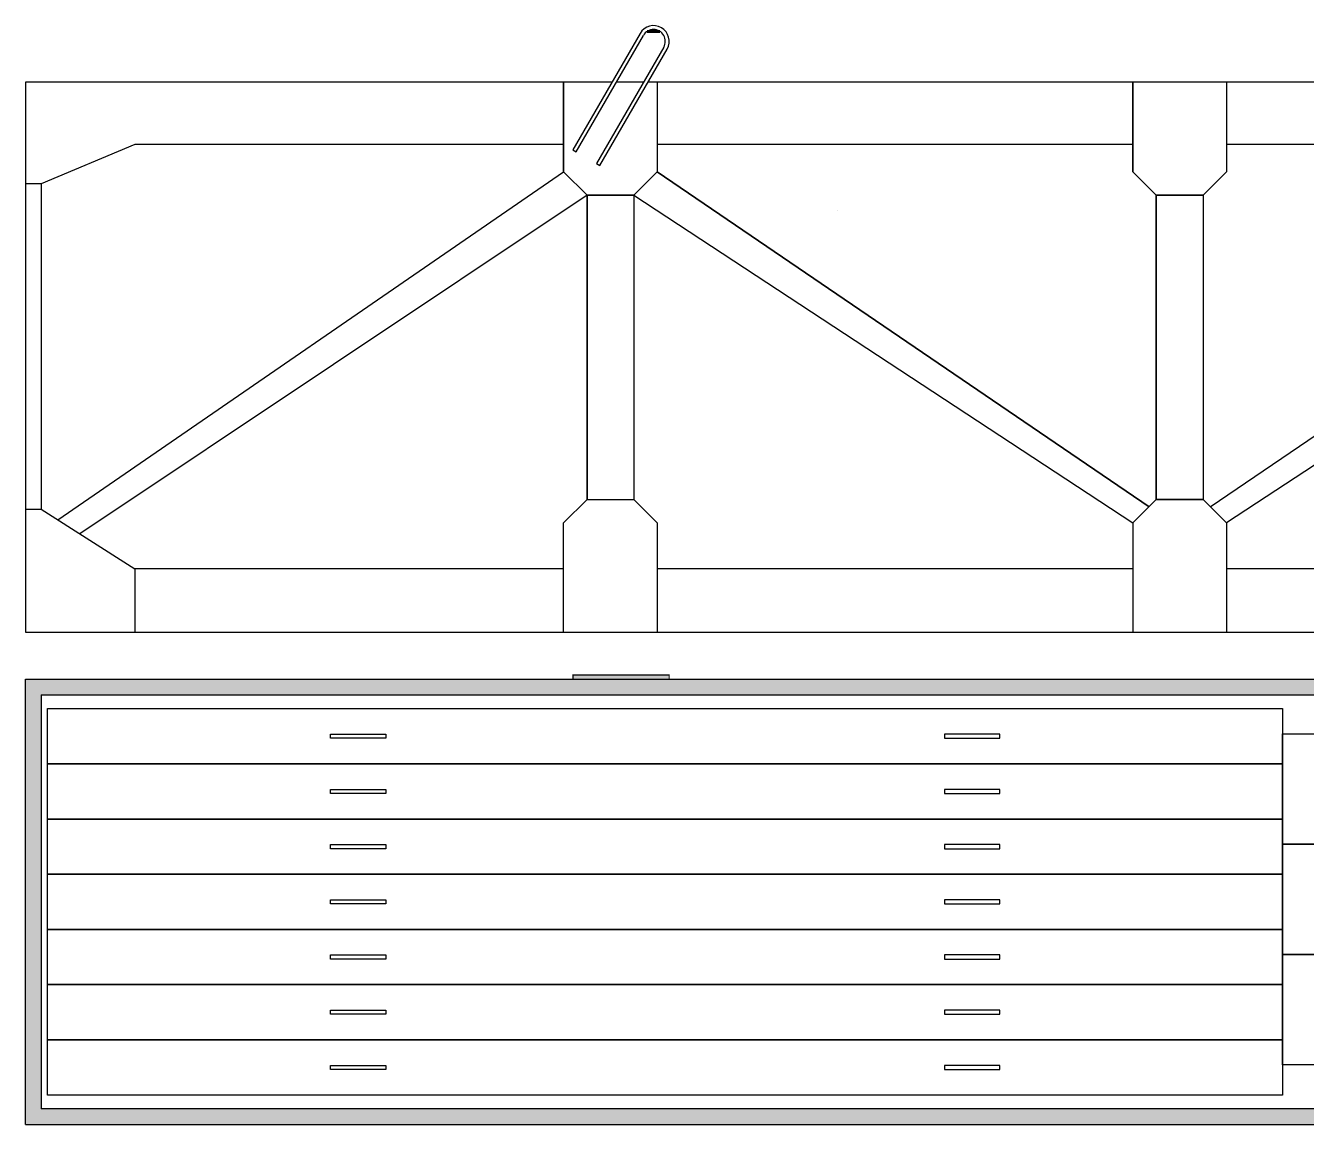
# Model space of a CAD drawing. Header units: millimetres. Extents: x -300689 to 10556, y -104928 to 107291.
# Drawn here: x -22806 to -20950, y 29318 to 30910 of the extents above; entities that cross this region are included whole.
import ezdxf

# ---------------------------------------------------------------- set-up
doc = ezdxf.new("R2010")
doc.units = ezdxf.units.MM
for name, color, linetype in [('анкер', 7, 'Continuous'), ('колонны', 180, 'Continuous'), ('линии', 7, 'Continuous'), ('Размеры', 7, 'Continuous')]:
    doc.layers.add(name, color=color, linetype=linetype)
doc.layers.add('толстая', color=7, linetype='Continuous', lineweight=60)

msp = doc.modelspace()

# ---------------------------------------------------------------- hatches: boundary and pattern name
at = {"layer": 'анкер', "lineweight": 20}
msp.add_hatch(color=254, dxfattribs=at).paths.add_polyline_path([(-21873.7089, 29963.1937), (-21873.7089, 29968.8482), (-22013.0685, 29968.8482), (-22013.0685, 29963.1937)])
at = {"layer": 'толстая', "lineweight": 30}
h = msp.add_hatch(color=253, dxfattribs=at)
h.paths.add_polyline_path([(-19461.1952, 29963.0098), (-22806.4317, 29963.0098), (-22806.4317, 29317.7734), (-19461.1952, 29317.7734)])
h.paths.add_polyline_path([(-19483.8134, 29940.3916), (-19483.8134, 29340.3916), (-22783.8134, 29340.3916), (-22783.8134, 29940.3916)], flags=16)
h.paths.add_polyline_path([(-20254.5583, 29962.9573), (-20254.5583, 29968.6119), (-20393.918, 29968.6119), (-20393.918, 29962.9573)])

# ---------------------------------------------------------------- linework, layer by layer
at = {"layer": 'анкер', "ltscale": 10}
for p, q in [((-21915.9152, 30898.6515), (-22013.1564, 30730.0781)), ((-22008.2594, 30727.2508), (-21911.0182, 30895.8242)), ((-21881.6362, 30878.8606), (-21978.7896, 30710.2363)), ((-21973.9805, 30707.4598), (-21876.7393, 30876.0333)), ((-22026.6681, 30697.9735), (-22026.6681, 30828.0695)), ((-22026.6681, 30697.9735), (-22026.6681, 30828.0695)), ((-21890.9587, 30828.0695), (-21890.9587, 30697.9735)), ((-21890.9587, 30828.0695), (-21890.9587, 30697.9735)), ((-21201.6681, 30697.9735), (-21201.6681, 30828.0695)), ((-21201.6681, 30697.9735), (-21201.6681, 30828.0695)), ((-21065.9587, 30828.0695), (-21065.9587, 30697.9735)), ((-21065.9587, 30828.0695), (-21065.9587, 30697.9735)), ((-22013.1564, 30730.0781), (-22008.2594, 30727.2508)), ((-21201.6681, 30737.5965), (-21890.9587, 30737.5965)), ((-21201.6681, 30737.5965), (-21890.9587, 30737.5965)), ((-21978.7896, 30710.2363), (-21973.9805, 30707.4598)), ((-21992.7408, 30664.0462), (-22026.6681, 30697.9735)), ((-21992.7408, 30664.0462), (-22026.6681, 30697.9735)), ((-21890.9587, 30697.9735), (-21924.8861, 30664.0462)), ((-21890.9587, 30697.9735), (-21924.8861, 30664.0462)), ((-21178.2389, 30212.7455), (-21890.9587, 30697.9735)), ((-21178.2389, 30212.7455), (-21890.9587, 30697.9735)), ((-21167.7408, 30664.0462), (-21201.6681, 30697.9735)), ((-21167.7408, 30664.0462), (-21201.6681, 30697.9735)), ((-21065.9587, 30697.9735), (-21099.8861, 30664.0462)), ((-21065.9587, 30697.9735), (-21099.8861, 30664.0462)), ((-21992.7408, 30223.2437), (-21992.7408, 30664.0462)), ((-21924.8861, 30664.0462), (-21992.7408, 30664.0462)), ((-21992.7408, 30223.2437), (-21992.7408, 30664.0462)), ((-21924.8861, 30664.0462), (-21992.7408, 30664.0462)), ((-21924.8861, 30664.0462), (-21201.6681, 30189.3163)), ((-21924.8861, 30664.0462), (-21924.8861, 30223.2437)), ((-21924.8861, 30664.0462), (-21201.6681, 30189.3163)), ((-21924.8861, 30664.0462), (-21924.8861, 30223.2437)), ((-21167.7408, 30223.2437), (-21167.7408, 30664.0462)), ((-21099.8861, 30664.0462), (-21167.7408, 30664.0462)), ((-21167.7408, 30664.0462), (-21099.8861, 30664.0462)), ((-21167.7408, 30223.2437), (-21167.7408, 30664.0462)), ((-21099.8861, 30664.0462), (-21167.7408, 30664.0462)), ((-21099.8861, 30664.0462), (-21099.8861, 30223.2437)), ((-21099.8861, 30664.0462), (-21099.8861, 30223.2437)), ((-22026.6681, 30189.3163), (-21992.7408, 30223.2437)), ((-22026.6681, 30189.3163), (-21992.7408, 30223.2437)), ((-21167.7408, 30223.2437), (-21201.5803, 30189.4041)), ((-21167.7408, 30223.2437), (-21201.5803, 30189.4041)), ((-21099.8861, 30223.2437), (-21167.7408, 30223.2437)), ((-21099.8861, 30223.2437), (-21167.7408, 30223.2437)), ((-21099.8861, 30223.2437), (-21065.9587, 30189.3163)), ((-21099.8861, 30223.2437), (-21065.9587, 30189.3163)), ((-21201.5803, 30189.4041), (-21201.5803, 30030.9927)), ((-21201.5803, 30189.4041), (-21201.5803, 30030.9927)), ((-21065.9587, 30189.3163), (-21065.9587, 30030.9927)), ((-21065.9587, 30189.3163), (-21065.9587, 30030.9927)), ((-22648.1362, 30122.5965), (-22648.1362, 30030.9927)), ((-22026.6681, 30122.5965), (-22648.1362, 30122.5965)), ((-22648.1362, 30122.5965), (-22648.1362, 30030.9927)), ((-21201.6681, 30122.5965), (-21890.9587, 30122.5965)), ((-21201.6681, 30122.5965), (-21890.9587, 30122.5965)), ((-21285.0123, 30122.5965), (-21332.7916, 30122.5965)), ((-21285.0123, 30122.5965), (-21332.7916, 30122.5965)), ((-20376.6681, 30122.5965), (-21065.9587, 30122.5965)), ((-20376.6681, 30122.5965), (-21065.9587, 30122.5965)), ((-22806.4317, 30030.9927), (-19461.1952, 30030.9927))]:
    msp.add_line(p, q, dxfattribs=at)
at = {"layer": 'анкер', "lineweight": 30, "ltscale": 10}
for p, q in [((-22806.4317, 30828.0695), (-22806.4317, 30030.9927)), ((-21956.5812, 30828.0695), (-22806.4317, 30828.0695)), ((-21956.5812, 30828.0695), (-22806.4317, 30828.0695)), ((-22026.6681, 30828.0695), (-22026.6681, 30697.9735)), ((-21910.8997, 30828.0695), (-21950.1024, 30828.0695)), ((-21910.8997, 30828.0695), (-21950.1024, 30828.0695)), ((-21910.8997, 30828.0695), (-21950.1024, 30828.0695)), ((-20363.2198, 30828.0695), (-21904.4071, 30828.0695)), ((-21890.9587, 30828.0695), (-21890.9587, 30697.9735)), ((-21201.6681, 30828.0695), (-21201.6681, 30697.9735)), ((-21065.9587, 30828.0695), (-21065.9587, 30697.9735)), ((-22648.1362, 30737.5965), (-22783.8134, 30680.8551)), ((-22026.6681, 30737.5965), (-22648.1362, 30737.5965)), ((-21201.6681, 30737.5965), (-21890.9587, 30737.5965)), ((-20376.6681, 30737.5965), (-21065.9587, 30737.5965)), ((-22759.5495, 30193.5777), (-22026.6681, 30697.9735)), ((-22026.6681, 30697.9735), (-21992.7408, 30664.0462)), ((-21890.9587, 30697.9735), (-21924.8861, 30664.0462)), ((-21890.9587, 30697.9735), (-21178.2389, 30212.7455)), ((-21201.6681, 30697.9735), (-21167.7408, 30664.0462)), ((-21065.9587, 30697.9735), (-21099.8861, 30664.0462)), ((-21089.3879, 30212.7455), (-20376.6681, 30697.9735)), ((-22783.8134, 30680.8551), (-22806.4317, 30680.8551)), ((-22783.8134, 30680.8551), (-22783.8134, 30209.0362)), ((-21992.7408, 30664.0462), (-22727.9839, 30173.4673)), ((-21992.7408, 30664.0462), (-21924.8861, 30664.0462)), ((-21992.7408, 30664.0462), (-21992.7408, 30223.2437)), ((-21992.7408, 30664.0462), (-21992.7408, 30223.2437)), ((-21924.8861, 30664.0462), (-21201.5803, 30189.4041)), ((-21924.8861, 30664.0462), (-21924.8861, 30223.2437)), ((-21924.8861, 30664.0462), (-21924.8861, 30223.2437)), ((-21167.7408, 30664.0462), (-21167.7408, 30223.2437)), ((-21167.7408, 30664.0462), (-21167.7408, 30223.2437)), ((-21099.8861, 30664.0462), (-21099.8861, 30223.2437)), ((-21099.8861, 30664.0462), (-21099.8861, 30223.2437)), ((-20342.7408, 30664.0462), (-21066.0465, 30189.4041)), ((-22026.6681, 30189.3163), (-21992.7408, 30223.2437)), ((-22026.6681, 30189.3163), (-21992.7408, 30223.2437)), ((-21992.7408, 30223.2437), (-21924.8861, 30223.2437)), ((-21924.8861, 30223.2437), (-21890.9587, 30189.3163)), ((-21201.6681, 30189.3163), (-21167.7408, 30223.2437)), ((-21201.6681, 30189.3163), (-21167.7408, 30223.2437)), ((-21167.7408, 30223.2437), (-21099.8861, 30223.2437)), ((-21167.7408, 30223.2437), (-21099.8861, 30223.2437)), ((-21065.9587, 30189.3163), (-21099.8861, 30223.2437)), ((-21065.9587, 30189.3163), (-21099.8861, 30223.2437)), ((-22806.4317, 30209.0362), (-22783.8134, 30209.0362)), ((-22783.8134, 30209.0362), (-22648.1362, 30122.5965)), ((-22026.6681, 30030.9927), (-22026.6681, 30189.3163)), ((-21890.9587, 30189.3163), (-21890.9587, 30030.9927)), ((-21201.6681, 30189.3163), (-21201.6681, 30030.9927)), ((-21201.6681, 30189.3163), (-21201.6681, 30030.9927)), ((-21065.9587, 30189.3163), (-21065.9587, 30030.9927)), ((-21065.9587, 30189.3163), (-21065.9587, 30030.9927)), ((-22026.6681, 30122.5965), (-22648.1362, 30122.5965)), ((-22648.1362, 30122.5965), (-22648.1362, 30030.9927)), ((-22026.6681, 30122.5965), (-22648.1362, 30122.5965)), ((-21201.6681, 30122.5965), (-21890.9587, 30122.5965)), ((-21201.6681, 30122.5965), (-21890.9587, 30122.5965)), ((-20376.6681, 30122.5965), (-21065.9587, 30122.5965)), ((-20376.6681, 30122.5965), (-21065.9587, 30122.5965)), ((-22806.4317, 30030.9927), (-19461.1952, 30030.9927)), ((-22806.4317, 30030.9927), (-19461.1952, 30030.9927))]:
    msp.add_line(p, q, dxfattribs=at)
at = {"layer": 'анкер', "lineweight": 30}
for p, q in [((-21167.7408, 30664.0462), (-21099.8861, 30664.0462)), ((-22806.4317, 29317.7734), (-22806.4317, 29963.0098)), ((-22806.4317, 29963.0098), (-19461.1952, 29963.0098)), ((-22783.8134, 29940.3916), (-22783.8134, 29340.3916)), ((-22783.8134, 29940.3916), (-19483.8134, 29940.3916)), ((-19483.8134, 29340.3916), (-22783.8134, 29340.3916)), ((-22806.4317, 29317.7734), (-19461.1952, 29317.7734))]:
    msp.add_line(p, q, dxfattribs=at)
at = {"layer": 'анкер', "lineweight": 30, "ltscale": 10, "const_width": 1.6964}
msp.add_lwpolyline([(-22013.0685, 29963.1937), (-22013.0685, 29968.8482), (-21873.7089, 29968.8482), (-21873.7089, 29963.1937)], dxfattribs=at)
at = {"layer": 'анкер', "lineweight": 30}
for points in [[(-22774.5817, 29920.2599), (-20984.5817, 29920.2599), (-20984.5817, 29840.2599), (-22774.5817, 29840.2599)], [(-20984.5817, 29883.8293), (-19884.5817, 29883.8293), (-19884.5817, 29723.8293), (-20984.5817, 29723.8293)], [(-22774.5817, 29840.2599), (-20984.5817, 29840.2599), (-20984.5817, 29760.2599), (-22774.5817, 29760.2599)], [(-22774.5817, 29760.2599), (-20984.5817, 29760.2599), (-20984.5817, 29680.2599), (-22774.5817, 29680.2599)], [(-20984.5817, 29723.8293), (-19884.5817, 29723.8293), (-19884.5817, 29563.8293), (-20984.5817, 29563.8293)], [(-22774.5817, 29680.2599), (-20984.5817, 29680.2599), (-20984.5817, 29600.2599), (-22774.5817, 29600.2599)], [(-22774.5817, 29600.2599), (-20984.5817, 29600.2599), (-20984.5817, 29520.2599), (-22774.5817, 29520.2599)], [(-20984.5817, 29563.8293), (-19884.5817, 29563.8293), (-19884.5817, 29403.8293), (-20984.5817, 29403.8293)], [(-22774.5817, 29520.2599), (-20984.5817, 29520.2599), (-20984.5817, 29440.2599), (-22774.5817, 29440.2599)], [(-22774.5817, 29440.2599), (-20984.5817, 29440.2599), (-20984.5817, 29360.2599), (-22774.5817, 29360.2599)]]:
    msp.add_lwpolyline(points, close=True, dxfattribs=at)
at = {"layer": 'анкер', "ltscale": 10}
for centre, radius, start, end in [((-21896.3315, 30887.335), 22.6182, 330.0215885, 149.9784115), ((-21896.324, 30887.3479), 16.9637, 329.9784115, 150.0215885)]:
    msp.add_arc(centre, radius, start, end, dxfattribs=at)
at = {"layer": 'колонны', "color": 0, "linetype": 'ByBlock', "lineweight": 25, "ltscale": 0.25}
msp.add_lwpolyline([(-21630.0709, 30641.685), (-21630.0709, 30641.685)], dxfattribs=at)
at = {"layer": 'линии', "linetype": 'ByBlock', "ltscale": 0.25}
for points in [[(-22284.5817, 29883.2599), (-22284.5817, 29877.2599), (-22364.5817, 29877.2599), (-22364.5817, 29883.2599)], [(-21474.5817, 29883.2599), (-21474.5817, 29877.2599), (-21394.5817, 29877.2599), (-21394.5817, 29883.2599)], [(-22284.5817, 29803.2599), (-22284.5817, 29797.2599), (-22364.5817, 29797.2599), (-22364.5817, 29803.2599)], [(-21474.5817, 29803.2599), (-21474.5817, 29797.2599), (-21394.5817, 29797.2599), (-21394.5817, 29803.2599)], [(-22284.5817, 29723.2599), (-22284.5817, 29717.2599), (-22364.5817, 29717.2599), (-22364.5817, 29723.2599)], [(-21474.5817, 29723.2599), (-21474.5817, 29717.2599), (-21394.5817, 29717.2599), (-21394.5817, 29723.2599)], [(-22284.5817, 29643.2599), (-22284.5817, 29637.2599), (-22364.5817, 29637.2599), (-22364.5817, 29643.2599)], [(-21474.5817, 29643.2599), (-21474.5817, 29637.2599), (-21394.5817, 29637.2599), (-21394.5817, 29643.2599)], [(-22284.5817, 29563.2599), (-22284.5817, 29557.2599), (-22364.5817, 29557.2599), (-22364.5817, 29563.2599)], [(-21474.5817, 29563.2599), (-21474.5817, 29557.2599), (-21394.5817, 29557.2599), (-21394.5817, 29563.2599)], [(-22284.5817, 29483.2599), (-22284.5817, 29477.2599), (-22364.5817, 29477.2599), (-22364.5817, 29483.2599)], [(-21474.5817, 29483.2599), (-21474.5817, 29477.2599), (-21394.5817, 29477.2599), (-21394.5817, 29483.2599)], [(-22284.5817, 29403.2599), (-22284.5817, 29397.2599), (-22364.5817, 29397.2599), (-22364.5817, 29403.2599)], [(-21474.5817, 29403.2599), (-21474.5817, 29397.2599), (-21394.5817, 29397.2599), (-21394.5817, 29403.2599)]]:
    msp.add_lwpolyline(points, close=True, dxfattribs=at)
at = {"layer": 'Размеры', "color": 0, "linetype": 'ByBlock', "ltscale": 0.3, "const_width": 4.1052}
msp.add_lwpolyline([(-21905.6574, 30901.5132), (-21886.9906, 30901.5132)], dxfattribs=at)

doc.saveas('drawing.dxf')
